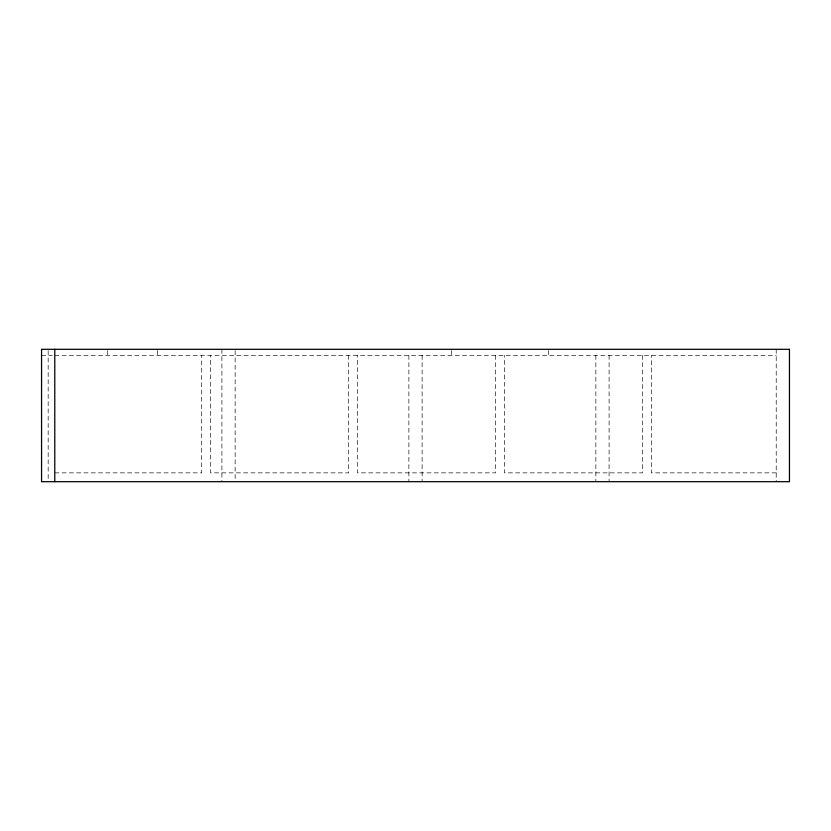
<?xml version="1.0" encoding="UTF-8"?>
<svg xmlns="http://www.w3.org/2000/svg" width="831" height="831" viewBox="0 0 831 831"><rect width="100%" height="100%" fill="white"/><g stroke="black" fill="none" stroke-linecap="round" stroke-linejoin="round"><path stroke-width="0.62" stroke-dasharray="4.16 3.12" d="M41.55 355.356L52.384 355.356M54.784 355.356L776.216 355.356M54.784 472.86L201.715 472.86L201.715 355.356M776.216 472.86L651.338 472.86L651.338 355.356M776.216 349.311L776.216 481.689M642.519 355.356L642.519 472.86L504.407 472.86L504.407 355.356M609.092 355.356L609.092 481.689M595.858 355.356L595.858 481.689M548.533 350.526L548.533 355.356M495.588 355.356L495.588 472.86L357.475 472.86L357.475 355.356M451.462 350.526L451.462 355.356M422.117 355.356L422.117 481.689M408.883 355.356L408.883 481.689M348.656 355.356L348.656 472.86L210.544 472.86L210.544 355.356M235.142 350.609L235.142 481.689M221.908 349.311L221.908 481.689M157.599 350.526L157.599 355.356M107.739 350.526L107.739 355.356M48.167 350.609L48.167 481.689"/><path stroke-width="1.25" d="M54.784 349.311L54.784 481.689M789.45 349.311L41.55 349.311L41.55 481.689L789.45 481.689L789.45 349.311"/></g></svg>
